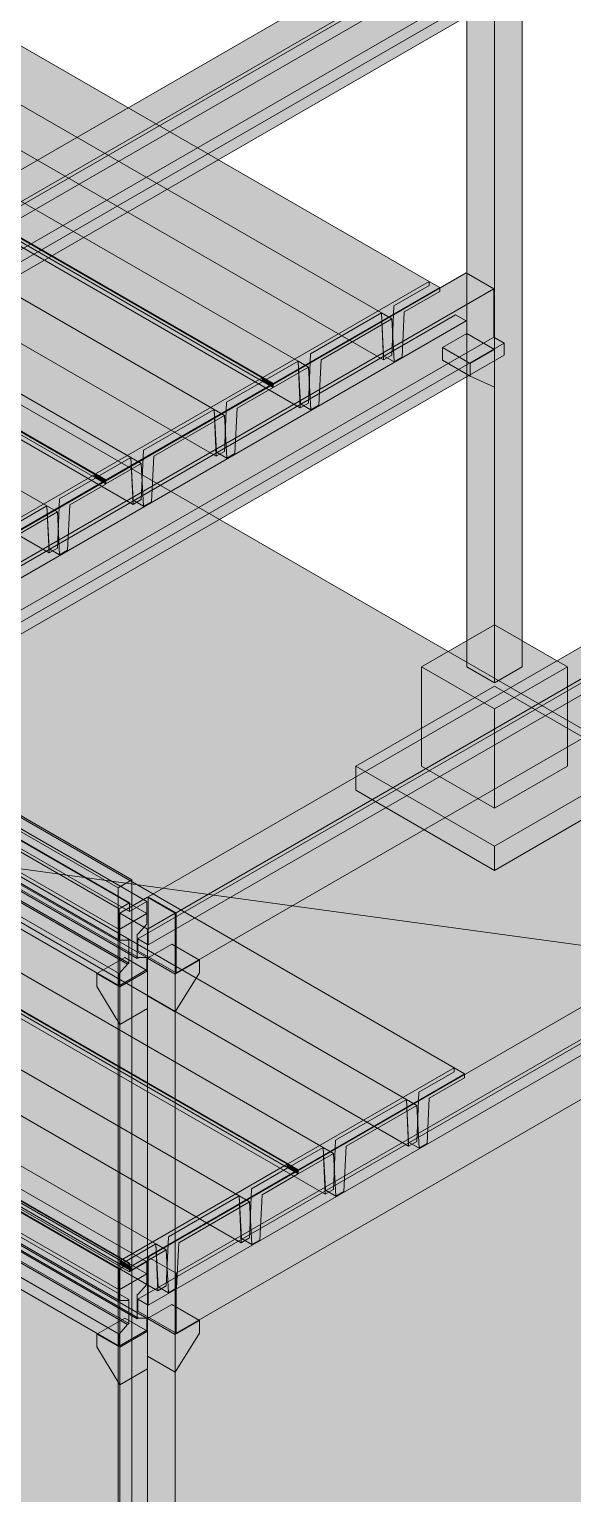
# Model space of a CAD drawing. Header units: millimetres. Extents: x 10 to 200, y 4 to 286.
# Drawn here: x 108.8 to 135.9, y 155.8 to 228.9 of the extents above; entities that cross this region are included whole.
import ezdxf

# ---------------------------------------------------------------- set-up
doc = ezdxf.new("R2010")
doc.units = ezdxf.units.MM
for name, color, linetype in [('ISO', 7, 'Continuous'), ('ISO-RELLENO', 9, 'Continuous'), ('REFERENCIAS', 7, 'Continuous')]:
    doc.layers.add(name, color=color, linetype=linetype)

msp = doc.modelspace()

# ---------------------------------------------------------------- hatches: boundary and pattern name
at = {"layer": 'ISO-RELLENO', "true_color": 0xccc5b6}
h = msp.add_hatch(color=256, dxfattribs=at)
h.dxf.hatch_style = 1
h.paths.add_polyline_path([(96.578, 234.87), (88.264, 230.07), (120.411, 211.51), (128.725, 216.31)])
at = {"layer": 'ISO-RELLENO', "true_color": 0xa6b89e}
h = msp.add_hatch(color=256, dxfattribs=at)
h.dxf.hatch_style = 1
h.paths.add_polyline_path([(131.946, 233.93), (130.56, 234.73), (80.054, 205.57), (81.44, 204.77)])
at = {"layer": 'ISO-RELLENO', "true_color": 0xa4a9ae}
h = msp.add_hatch(color=256, dxfattribs=at)
h.dxf.hatch_style = 1
h.paths.add_polyline_path([(130.595, 197.05), (131.981, 196.25), (131.981, 233.95), (130.595, 234.75)])
at = {"layer": 'ISO-RELLENO', "true_color": 0x797d80}
h = msp.add_hatch(color=256, dxfattribs=at)
h.dxf.hatch_style = 1
h.paths.add_polyline_path([(131.981, 196.25), (133.366, 197.05), (133.366, 234.75), (131.981, 233.95)])
at = {"layer": 'ISO-RELLENO', "true_color": 0x727f6d}
h = msp.add_hatch(color=256, dxfattribs=at)
h.dxf.hatch_style = 1
h.paths.add_polyline_path([(131.946, 231.53), (131.946, 233.93), (81.44, 204.77), (81.44, 202.37)])
at = {"layer": 'ISO-RELLENO', "true_color": 0xa6b89e}
h = msp.add_hatch(color=256, dxfattribs=at)
h.dxf.hatch_style = 1
h.paths.add_polyline_path([(130.56, 232.33), (130.041, 232.63), (79.534, 203.47), (80.054, 203.17)])
at = {"layer": 'ISO-RELLENO', "true_color": 0xbbb5a7}
h = msp.add_hatch(color=256, dxfattribs=at)
h.dxf.hatch_style = 1
h.paths.add_polyline_path([(94.187, 233.29), (94.291, 230.95), (126.438, 212.39), (126.334, 214.73)])
at = {"layer": 'ISO-RELLENO', "true_color": 0xa6b89e}
h = msp.add_hatch(color=256, dxfattribs=at)
h.dxf.hatch_style = 1
h.paths.add_polyline_path([(132.466, 231.23), (131.946, 231.53), (81.44, 202.37), (81.959, 202.07)])
at = {"layer": 'ISO-RELLENO', "true_color": 0x727f6d}
h = msp.add_hatch(color=256, dxfattribs=at)
h.dxf.hatch_style = 1
h.paths.add_polyline_path([(132.466, 230.63), (132.466, 231.23), (81.959, 202.07), (81.959, 201.47)])
at = {"layer": 'ISO-RELLENO', "true_color": 0xbbb5a7}
h = msp.add_hatch(color=256, dxfattribs=at)
h.dxf.hatch_style = 1
h.paths.add_polyline_path([(90.03, 230.89), (90.134, 228.55), (122.281, 209.99), (122.177, 212.33)])
at = {"layer": 'ISO-RELLENO', "true_color": 0xccc5b6}
h = msp.add_hatch(color=256, dxfattribs=at)
h.dxf.hatch_style = 1
h.paths.add_polyline_path([(88.229, 230.05), (79.915, 225.25), (112.062, 206.69), (120.376, 211.49)])
at = {"layer": 'ISO-RELLENO', "true_color": 0xbeb8aa}
h = msp.add_hatch(color=256, dxfattribs=at)
h.dxf.hatch_style = 1
h.paths.add_polyline_path([(88.264, 230.07), (88.264, 229.87), (120.411, 211.31), (120.411, 211.51)])
at = {"layer": 'ISO-RELLENO', "true_color": 0xbbb5a7}
h = msp.add_hatch(color=256, dxfattribs=at)
h.dxf.hatch_style = 1
h.paths.add_polyline_path([(85.839, 228.47), (85.943, 226.13), (118.09, 207.57), (117.986, 209.91)])
h = msp.add_hatch(color=256, dxfattribs=at)
h.dxf.hatch_style = 1
h.paths.add_polyline_path([(81.682, 226.07), (81.786, 223.73), (113.933, 205.17), (113.829, 207.51)])
at = {"layer": 'ISO-RELLENO', "true_color": 0xccc5b6}
h = msp.add_hatch(color=256, dxfattribs=at)
h.dxf.hatch_style = 1
h.paths.add_polyline_path([(79.881, 225.23), (71.567, 220.43), (103.714, 201.87), (112.028, 206.67)])
at = {"layer": 'ISO-RELLENO', "true_color": 0xbeb8aa}
h = msp.add_hatch(color=256, dxfattribs=at)
h.dxf.hatch_style = 1
h.paths.add_polyline_path([(79.915, 225.25), (79.915, 225.05), (112.062, 206.49), (112.062, 206.69)])
at = {"layer": 'ISO-RELLENO', "true_color": 0xbbb5a7}
h = msp.add_hatch(color=256, dxfattribs=at)
h.dxf.hatch_style = 1
h.paths.add_polyline_path([(77.49, 223.65), (77.594, 221.31), (109.741, 202.75), (109.637, 205.09)])
at = {"layer": 'ISO-RELLENO', "true_color": 0xa6b89e}
h = msp.add_hatch(color=256, dxfattribs=at)
h.dxf.hatch_style = 1
h.paths.add_polyline_path([(131.946, 215.93), (130.56, 216.73), (80.054, 187.57), (81.44, 186.77)])
at = {"layer": 'ISO-RELLENO', "true_color": 0xd6d1c7}
h = msp.add_hatch(color=256, dxfattribs=at)
h.dxf.hatch_style = 1
h.paths.add_polyline_path([(34.986, 180.49), (114.66, 134.49), (177.014, 170.49), (97.34, 216.49)])
at = {"layer": 'ISO-RELLENO', "true_color": 0x727f6d}
h = msp.add_hatch(color=256, dxfattribs=at)
h.dxf.hatch_style = 1
h.paths.add_polyline_path([(131.946, 213.53), (131.946, 215.93), (81.44, 186.77), (81.44, 184.37)])
at = {"layer": 'ISO-RELLENO', "true_color": 0x8c887d}
h = msp.add_hatch(color=256, dxfattribs=at)
h.dxf.hatch_style = 1
h.paths.add_polyline_path([(120.411, 211.31), (122.177, 212.33), (122.281, 209.99), (122.697, 210.23), (122.801, 212.69), (126.334, 214.73), (126.438, 212.39), (126.854, 212.63), (126.958, 215.09), (128.725, 216.11), (128.725, 216.31), (120.411, 211.51)])
at = {"layer": 'ISO-RELLENO', "true_color": 0xccc5b6}
h = msp.add_hatch(color=256, dxfattribs=at)
h.dxf.hatch_style = 1
h.paths.add_polyline_path([(128.725, 216.31), (120.411, 211.51), (120.93, 211.21), (129.244, 216.01)])
at = {"layer": 'ISO-RELLENO', "true_color": 0x8c887d}
h = msp.add_hatch(color=256, dxfattribs=at)
h.dxf.hatch_style = 1
h.paths.add_polyline_path([(120.93, 211.01), (122.697, 212.03), (122.81, 209.895), (123.208, 210.125), (123.321, 212.39), (126.854, 214.43), (126.966, 212.295), (127.365, 212.525), (127.477, 214.79), (129.244, 215.81), (129.244, 216.01), (120.93, 211.21)])
at = {"layer": 'ISO-RELLENO', "true_color": 0xa6b89e}
h = msp.add_hatch(color=256, dxfattribs=at)
h.dxf.hatch_style = 1
h.paths.add_polyline_path([(130.56, 214.33), (130.041, 214.63), (79.534, 185.47), (80.054, 185.17)])
h = msp.add_hatch(color=256, dxfattribs=at)
h.dxf.hatch_style = 1
h.paths.add_polyline_path([(166.587, 213.93), (165.201, 214.73), (114.695, 185.57), (116.081, 184.77)])
at = {"layer": 'ISO-RELLENO', "true_color": 0xbbb5a7}
h = msp.add_hatch(color=256, dxfattribs=at)
h.dxf.hatch_style = 1
h.paths.add_polyline_path([(126.334, 214.73), (126.447, 212.595), (126.966, 212.295), (126.854, 214.43)])
at = {"layer": 'ISO-RELLENO', "true_color": 0x727f6d}
h = msp.add_hatch(color=256, dxfattribs=at)
h.dxf.hatch_style = 1
h.paths.add_polyline_path([(166.587, 210.93), (166.587, 213.93), (116.081, 184.77), (116.081, 181.77)])
at = {"layer": 'ISO-RELLENO', "true_color": 0xb0b5bb}
h = msp.add_hatch(color=256, dxfattribs=at)
h.dxf.hatch_style = 1
h.paths.add_polyline_path([(130.595, 213.71), (129.383, 213.01), (130.768, 212.21), (131.981, 212.91)])
at = {"layer": 'ISO-RELLENO', "true_color": 0xa6b89e}
h = msp.add_hatch(color=256, dxfattribs=at)
h.dxf.hatch_style = 1
h.paths.add_polyline_path([(132.466, 213.23), (131.946, 213.53), (81.44, 184.37), (81.959, 184.07)])
at = {"layer": 'ISO-RELLENO', "true_color": 0x727f6d}
h = msp.add_hatch(color=256, dxfattribs=at)
h.dxf.hatch_style = 1
h.paths.add_polyline_path([(132.466, 212.63), (132.466, 213.23), (81.959, 184.07), (81.959, 183.47)])
at = {"layer": 'ISO-RELLENO', "true_color": 0xa4a9ae}
h = msp.add_hatch(color=256, dxfattribs=at)
h.dxf.hatch_style = 1
h.paths.add_polyline_path([(129.383, 213.01), (129.383, 212.37), (130.768, 211.57), (130.768, 212.21)])
at = {"layer": 'ISO-RELLENO', "true_color": 0x797d80}
h = msp.add_hatch(color=256, dxfattribs=at)
h.dxf.hatch_style = 1
h.paths.add_polyline_path([(131.981, 212.91), (130.768, 212.21), (130.768, 211.57), (131.981, 211.03)])
at = {"layer": 'ISO-RELLENO', "true_color": 0xa6b89e}
h = msp.add_hatch(color=256, dxfattribs=at)
h.dxf.hatch_style = 1
h.paths.add_polyline_path([(165.201, 212.33), (164.682, 212.63), (114.175, 183.47), (114.695, 183.17)])
at = {"layer": 'ISO-RELLENO', "true_color": 0xbbb5a7}
h = msp.add_hatch(color=256, dxfattribs=at)
h.dxf.hatch_style = 1
h.paths.add_polyline_path([(122.177, 212.33), (122.29, 210.195), (122.81, 209.895), (122.697, 212.03)])
at = {"layer": 'ISO-RELLENO', "true_color": 0x8c887d}
h = msp.add_hatch(color=256, dxfattribs=at)
h.dxf.hatch_style = 1
h.paths.add_polyline_path([(112.062, 206.49), (113.829, 207.51), (113.933, 205.17), (114.348, 205.41), (114.452, 207.87), (117.986, 209.91), (118.09, 207.57), (118.505, 207.81), (118.609, 210.27), (120.376, 211.29), (120.376, 211.49), (112.062, 206.69)])
at = {"layer": 'ISO-RELLENO', "true_color": 0xccc5b6}
h = msp.add_hatch(color=256, dxfattribs=at)
h.dxf.hatch_style = 1
h.paths.add_polyline_path([(120.376, 211.49), (112.062, 206.69), (112.582, 206.39), (120.896, 211.19)])
at = {"layer": 'ISO-RELLENO', "true_color": 0xbeb8aa}
h = msp.add_hatch(color=256, dxfattribs=at)
h.dxf.hatch_style = 1
h.paths.add_polyline_path([(120.411, 211.51), (120.411, 211.31), (120.93, 211.01), (120.93, 211.21)])
at = {"layer": 'ISO-RELLENO', "true_color": 0x8c887d}
h = msp.add_hatch(color=256, dxfattribs=at)
h.dxf.hatch_style = 1
h.paths.add_polyline_path([(112.582, 206.19), (114.348, 207.21), (114.461, 205.075), (114.859, 205.305), (114.972, 207.57), (118.505, 209.61), (118.618, 207.475), (119.016, 207.705), (119.129, 209.97), (120.896, 210.99), (120.896, 211.19), (112.582, 206.39)])
at = {"layer": 'ISO-RELLENO', "true_color": 0xbbb5a7}
h = msp.add_hatch(color=256, dxfattribs=at)
h.dxf.hatch_style = 1
h.paths.add_polyline_path([(117.986, 209.91), (118.098, 207.775), (118.618, 207.475), (118.505, 209.61)])
h = msp.add_hatch(color=256, dxfattribs=at)
h.dxf.hatch_style = 1
h.paths.add_polyline_path([(113.829, 207.51), (113.941, 205.375), (114.461, 205.075), (114.348, 207.21)])
at = {"layer": 'ISO-RELLENO', "true_color": 0x8c887d}
h = msp.add_hatch(color=256, dxfattribs=at)
h.dxf.hatch_style = 1
h.paths.add_polyline_path([(103.714, 201.67), (105.48, 202.69), (105.584, 200.35), (106, 200.59), (106.104, 203.05), (109.637, 205.09), (109.741, 202.75), (110.157, 202.99), (110.261, 205.45), (112.028, 206.47), (112.028, 206.67), (103.714, 201.87)])
at = {"layer": 'ISO-RELLENO', "true_color": 0xccc5b6}
h = msp.add_hatch(color=256, dxfattribs=at)
h.dxf.hatch_style = 1
h.paths.add_polyline_path([(112.028, 206.67), (103.714, 201.87), (104.233, 201.57), (112.547, 206.37)])
at = {"layer": 'ISO-RELLENO', "true_color": 0x8c887d}
h = msp.add_hatch(color=256, dxfattribs=at)
h.dxf.hatch_style = 1
h.paths.add_polyline_path([(104.233, 201.37), (106, 202.39), (106.113, 200.255), (106.511, 200.485), (106.624, 202.75), (110.157, 204.79), (110.27, 202.655), (110.668, 202.885), (110.78, 205.15), (112.547, 206.17), (112.547, 206.37), (104.233, 201.57)])
at = {"layer": 'ISO-RELLENO', "true_color": 0xbeb8aa}
h = msp.add_hatch(color=256, dxfattribs=at)
h.dxf.hatch_style = 1
h.paths.add_polyline_path([(112.062, 206.69), (112.062, 206.49), (112.582, 206.19), (112.582, 206.39)])
at = {"layer": 'ISO-RELLENO', "true_color": 0xbbb5a7}
h = msp.add_hatch(color=256, dxfattribs=at)
h.dxf.hatch_style = 1
h.paths.add_polyline_path([(109.637, 205.09), (109.75, 202.955), (110.27, 202.655), (110.157, 204.79)])
at = {"layer": 'ISO-RELLENO', "true_color": 0xbda6a6}
h = msp.add_hatch(color=256, dxfattribs=at)
h.dxf.hatch_style = 1
h.paths.add_polyline_path([(80.573, 204.43), (80.054, 204.13), (113.24, 184.97), (113.76, 185.27)])
at = {"layer": 'ISO-RELLENO', "true_color": 0xb19b9b}
h = msp.add_hatch(color=256, dxfattribs=at)
h.dxf.hatch_style = 1
h.paths.add_polyline_path([(80.054, 204.13), (80.054, 203.09), (113.24, 183.93), (113.24, 184.97)])
at = {"layer": 'ISO-RELLENO', "true_color": 0xbda6a6}
h = msp.add_hatch(color=256, dxfattribs=at)
h.dxf.hatch_style = 1
h.paths.add_polyline_path([(81.44, 204.49), (80.573, 203.99), (113.76, 184.83), (114.626, 185.33)])
at = {"layer": 'ISO-RELLENO', "true_color": 0x98a9ba}
h = msp.add_hatch(color=256, dxfattribs=at)
h.dxf.hatch_style = 1
h.paths.add_polyline_path([(81.44, 203.89), (80.054, 203.09), (113.24, 183.93), (114.626, 184.73)])
at = {"layer": 'ISO-RELLENO', "true_color": 0x8e9eae}
h = msp.add_hatch(color=256, dxfattribs=at)
h.dxf.hatch_style = 1
h.paths.add_polyline_path([(80.054, 203.09), (80.054, 202.57), (113.24, 183.41), (113.24, 183.93)])
h = msp.add_hatch(color=256, dxfattribs=at)
h.dxf.hatch_style = 1
h.paths.add_polyline_path([(80.539, 202.61), (80.539, 201.41), (113.725, 182.25), (113.725, 183.45)])
at = {"layer": 'ISO-RELLENO', "true_color": 0xa3b6c8}
h = msp.add_hatch(color=256, dxfattribs=at)
h.dxf.hatch_style = 1
h.paths.add_polyline_path([(80.47, 201.37), (80.054, 200.89), (113.24, 181.73), (113.656, 182.21)])
at = {"layer": 'ISO-RELLENO', "true_color": 0x98a9ba}
h = msp.add_hatch(color=256, dxfattribs=at)
h.dxf.hatch_style = 1
h.paths.add_polyline_path([(80.539, 201.41), (80.47, 201.37), (113.656, 182.21), (113.725, 182.25)])
h = msp.add_hatch(color=256, dxfattribs=at)
h.dxf.hatch_style = 1
h.paths.add_polyline_path([(81.024, 201.69), (80.955, 201.65), (114.141, 182.49), (114.21, 182.53)])
at = {"layer": 'ISO-RELLENO', "true_color": 0x82919f}
h = msp.add_hatch(color=256, dxfattribs=at)
h.dxf.hatch_style = 1
h.paths.add_polyline_path([(81.44, 201.69), (81.024, 201.69), (114.21, 182.53), (114.626, 182.53)])
at = {"layer": 'ISO-RELLENO', "true_color": 0x8e9eae}
h = msp.add_hatch(color=256, dxfattribs=at)
h.dxf.hatch_style = 1
h.paths.add_polyline_path([(80.054, 200.89), (80.054, 200.29), (113.24, 181.13), (113.24, 181.73)])
at = {"layer": 'ISO-RELLENO', "true_color": 0xc2baaa}
h = msp.add_hatch(color=256, dxfattribs=at)
h.dxf.hatch_style = 1
h.paths.add_polyline_path([(128.343, 197.05), (131.981, 194.95), (135.618, 197.05), (131.981, 199.15)])
at = {"layer": 'ISO-RELLENO', "true_color": 0xb5ae9e}
h = msp.add_hatch(color=256, dxfattribs=at)
h.dxf.hatch_style = 1
h.paths.add_polyline_path([(128.343, 192.09), (131.981, 189.99), (131.981, 194.95), (128.343, 197.05)])
at = {"layer": 'ISO-RELLENO', "true_color": 0x858075}
h = msp.add_hatch(color=256, dxfattribs=at)
h.dxf.hatch_style = 1
h.paths.add_polyline_path([(131.981, 189.99), (135.618, 192.09), (135.618, 197.05), (131.981, 194.95)])
at = {"layer": 'ISO-RELLENO', "true_color": 0xa6b89e}
h = msp.add_hatch(color=256, dxfattribs=at)
h.dxf.hatch_style = 1
h.paths.add_polyline_path([(166.587, 195.93), (165.201, 196.73), (114.695, 167.57), (116.081, 166.77)])
at = {"layer": 'ISO-RELLENO', "true_color": 0xc2baaa}
h = msp.add_hatch(color=256, dxfattribs=at)
h.dxf.hatch_style = 1
h.paths.add_polyline_path([(125.053, 192.09), (131.981, 188.09), (138.909, 192.09), (131.981, 196.09)])
at = {"layer": 'ISO-RELLENO', "true_color": 0xccc5b6}
h = msp.add_hatch(color=256, dxfattribs=at)
h.dxf.hatch_style = 1
h.paths.add_polyline_path([(97.825, 195.59), (89.511, 190.79), (121.658, 172.23), (129.972, 177.03)])
at = {"layer": 'ISO-RELLENO', "true_color": 0x727f6d}
h = msp.add_hatch(color=256, dxfattribs=at)
h.dxf.hatch_style = 1
h.paths.add_polyline_path([(166.587, 192.93), (166.587, 195.93), (116.081, 166.77), (116.081, 163.77)])
at = {"layer": 'ISO-RELLENO', "true_color": 0xa6b89e}
h = msp.add_hatch(color=256, dxfattribs=at)
h.dxf.hatch_style = 1
h.paths.add_polyline_path([(165.201, 194.33), (164.682, 194.63), (114.175, 165.47), (114.695, 165.17)])
at = {"layer": 'ISO-RELLENO', "true_color": 0xbbb5a7}
h = msp.add_hatch(color=256, dxfattribs=at)
h.dxf.hatch_style = 1
h.paths.add_polyline_path([(95.434, 194.01), (95.538, 191.67), (127.685, 173.11), (127.581, 175.45)])
at = {"layer": 'ISO-RELLENO', "true_color": 0xb5ae9e}
h = msp.add_hatch(color=256, dxfattribs=at)
h.dxf.hatch_style = 1
h.paths.add_polyline_path([(125.053, 190.89), (131.981, 186.89), (131.981, 188.09), (125.053, 192.09)])
at = {"layer": 'ISO-RELLENO', "true_color": 0x858075}
h = msp.add_hatch(color=256, dxfattribs=at)
h.dxf.hatch_style = 1
h.paths.add_polyline_path([(131.981, 186.89), (138.909, 190.89), (138.909, 192.09), (131.981, 188.09)])
at = {"layer": 'ISO-RELLENO', "true_color": 0xbbb5a7}
h = msp.add_hatch(color=256, dxfattribs=at)
h.dxf.hatch_style = 1
h.paths.add_polyline_path([(91.278, 191.61), (91.381, 189.27), (123.528, 170.71), (123.424, 173.05)])
at = {"layer": 'ISO-RELLENO', "true_color": 0xbab3a8}
h = msp.add_hatch(color=256, dxfattribs=at)
h.dxf.hatch_style = 1
h.paths.add_polyline_path([(104.562, 191), (113.188, 186.02), (113.881, 186.42), (105.255, 191.4)])
at = {"layer": 'ISO-RELLENO', "true_color": 0xaea89d}
h = msp.add_hatch(color=256, dxfattribs=at)
h.dxf.hatch_style = 1
h.paths.add_polyline_path([(104.562, 153.08), (113.188, 148.1), (113.188, 186.02), (104.562, 191)])
at = {"layer": 'ISO-RELLENO', "true_color": 0xccc5b6}
h = msp.add_hatch(color=256, dxfattribs=at)
h.dxf.hatch_style = 1
h.paths.add_polyline_path([(89.476, 190.77), (81.162, 185.97), (113.309, 167.41), (121.623, 172.21)])
at = {"layer": 'ISO-RELLENO', "true_color": 0xbeb8aa}
h = msp.add_hatch(color=256, dxfattribs=at)
h.dxf.hatch_style = 1
h.paths.add_polyline_path([(89.511, 190.79), (89.511, 190.59), (121.658, 172.03), (121.658, 172.23)])
at = {"layer": 'ISO-RELLENO', "true_color": 0xbbb5a7}
h = msp.add_hatch(color=256, dxfattribs=at)
h.dxf.hatch_style = 1
h.paths.add_polyline_path([(87.086, 189.19), (87.19, 186.85), (119.337, 168.29), (119.233, 170.63)])
h = msp.add_hatch(color=256, dxfattribs=at)
h.dxf.hatch_style = 1
h.paths.add_polyline_path([(82.929, 186.79), (83.033, 184.45), (115.18, 165.89), (115.076, 168.23)])
at = {"layer": 'ISO-RELLENO', "true_color": 0xbda6a6}
h = msp.add_hatch(color=256, dxfattribs=at)
h.dxf.hatch_style = 1
h.paths.add_polyline_path([(80.573, 186.43), (80.054, 186.13), (113.24, 166.97), (113.76, 167.27)])
at = {"layer": 'ISO-RELLENO', "true_color": 0xb19b9b}
h = msp.add_hatch(color=256, dxfattribs=at)
h.dxf.hatch_style = 1
h.paths.add_polyline_path([(80.054, 186.13), (80.054, 185.09), (113.24, 165.93), (113.24, 166.97)])
at = {"layer": 'ISO-RELLENO', "true_color": 0x98a9ba}
h = msp.add_hatch(color=256, dxfattribs=at)
h.dxf.hatch_style = 1
h.paths.add_polyline_path([(81.44, 185.89), (80.054, 185.09), (113.24, 165.93), (114.626, 166.73)])
at = {"layer": 'ISO-RELLENO', "true_color": 0xbda6a6}
h = msp.add_hatch(color=256, dxfattribs=at)
h.dxf.hatch_style = 1
h.paths.add_polyline_path([(81.44, 186.49), (80.573, 185.99), (113.76, 166.83), (114.626, 167.33)])
at = {"layer": 'ISO-RELLENO', "true_color": 0xbeb8aa}
h = msp.add_hatch(color=256, dxfattribs=at)
h.dxf.hatch_style = 1
h.paths.add_polyline_path([(81.162, 185.97), (81.162, 185.77), (113.309, 167.21), (113.309, 167.41)])
at = {"layer": 'ISO-RELLENO', "true_color": 0x807c73}
h = msp.add_hatch(color=256, dxfattribs=at)
h.dxf.hatch_style = 1
h.paths.add_polyline_path([(113.188, 148.1), (113.881, 148.5), (113.881, 186.42), (113.188, 186.02)])
at = {"layer": 'ISO-RELLENO', "true_color": 0x8e9eae}
h = msp.add_hatch(color=256, dxfattribs=at)
h.dxf.hatch_style = 1
h.paths.add_polyline_path([(80.054, 185.09), (80.054, 184.57), (113.24, 165.41), (113.24, 165.93)])
at = {"layer": 'ISO-RELLENO', "true_color": 0x827272}
h = msp.add_hatch(color=256, dxfattribs=at)
h.dxf.hatch_style = 1
h.paths.add_polyline_path([(113.24, 183.93), (114.626, 184.73), (114.626, 185.33), (113.76, 184.83), (113.76, 185.27), (113.24, 184.97)])
at = {"layer": 'ISO-RELLENO', "true_color": 0xb0b5bb}
h = msp.add_hatch(color=256, dxfattribs=at)
h.dxf.hatch_style = 1
h.paths.add_polyline_path([(113.275, 184.75), (114.66, 183.95), (116.046, 184.75), (114.66, 185.55)])
at = {"layer": 'ISO-RELLENO', "true_color": 0x9bac93}
h = msp.add_hatch(color=256, dxfattribs=at)
h.dxf.hatch_style = 1
h.paths.add_polyline_path([(114.175, 182.87), (116.081, 181.77), (116.081, 184.77), (114.695, 185.57), (114.695, 183.17), (114.175, 183.47)])
at = {"layer": 'ISO-RELLENO', "true_color": 0x8e9eae}
h = msp.add_hatch(color=256, dxfattribs=at)
h.dxf.hatch_style = 1
h.paths.add_polyline_path([(80.539, 184.61), (80.539, 183.41), (113.725, 164.25), (113.725, 165.45)])
at = {"layer": 'ISO-RELLENO', "true_color": 0x687480}
h = msp.add_hatch(color=256, dxfattribs=at)
h.dxf.hatch_style = 1
h.paths.add_polyline_path([(113.24, 181.13), (114.626, 181.93), (114.626, 182.53), (114.21, 182.53), (114.141, 182.49), (114.141, 183.69), (114.21, 183.73), (114.626, 184.21), (114.626, 184.73), (113.24, 183.93), (113.24, 183.41), (113.656, 183.41), (113.725, 183.45), (113.725, 182.25), (113.656, 182.21), (113.24, 181.73)])
at = {"layer": 'ISO-RELLENO', "true_color": 0xa4a9ae}
h = msp.add_hatch(color=256, dxfattribs=at)
h.dxf.hatch_style = 1
h.paths.add_polyline_path([(113.275, 147.05), (114.66, 146.25), (114.66, 183.95), (113.275, 184.75)])
at = {"layer": 'ISO-RELLENO', "true_color": 0x797d80}
h = msp.add_hatch(color=256, dxfattribs=at)
h.dxf.hatch_style = 1
h.paths.add_polyline_path([(114.66, 146.25), (116.046, 147.05), (116.046, 184.75), (114.66, 183.95)])
at = {"layer": 'ISO-RELLENO', "true_color": 0x98a9ba}
h = msp.add_hatch(color=256, dxfattribs=at)
h.dxf.hatch_style = 1
h.paths.add_polyline_path([(81.024, 183.69), (80.955, 183.65), (114.141, 164.49), (114.21, 164.53)])
at = {"layer": 'ISO-RELLENO', "true_color": 0x82919f}
h = msp.add_hatch(color=256, dxfattribs=at)
h.dxf.hatch_style = 1
h.paths.add_polyline_path([(81.44, 183.69), (81.024, 183.69), (114.21, 164.53), (114.626, 164.53)])
at = {"layer": 'ISO-RELLENO', "true_color": 0xa3b6c8}
h = msp.add_hatch(color=256, dxfattribs=at)
h.dxf.hatch_style = 1
h.paths.add_polyline_path([(80.47, 183.37), (80.054, 182.89), (113.24, 163.73), (113.656, 164.21)])
at = {"layer": 'ISO-RELLENO', "true_color": 0x8e9eae}
h = msp.add_hatch(color=256, dxfattribs=at)
h.dxf.hatch_style = 1
h.paths.add_polyline_path([(80.054, 182.89), (80.054, 182.29), (113.24, 163.13), (113.24, 163.73)])
at = {"layer": 'ISO-RELLENO', "true_color": 0x98a9ba}
h = msp.add_hatch(color=256, dxfattribs=at)
h.dxf.hatch_style = 1
h.paths.add_polyline_path([(80.539, 183.41), (80.47, 183.37), (113.656, 164.21), (113.725, 164.25)])
at = {"layer": 'ISO-RELLENO', "true_color": 0xb0b5bb}
h = msp.add_hatch(color=256, dxfattribs=at)
h.dxf.hatch_style = 1
h.paths.add_polyline_path([(115.873, 183.21), (114.66, 182.51), (116.046, 181.71), (117.258, 182.41)])
h = msp.add_hatch(color=256, dxfattribs=at)
h.dxf.hatch_style = 1
h.paths.add_polyline_path([(114.66, 181.87), (113.517, 182.53), (112.131, 181.73), (113.275, 181.07)])
at = {"layer": 'ISO-RELLENO', "true_color": 0xa4a9ae}
h = msp.add_hatch(color=256, dxfattribs=at)
h.dxf.hatch_style = 1
h.paths.add_polyline_path([(114.66, 182.51), (114.66, 180.63), (116.046, 179.83), (116.046, 181.71)])
at = {"layer": 'ISO-RELLENO', "true_color": 0x797d80}
h = msp.add_hatch(color=256, dxfattribs=at)
h.dxf.hatch_style = 1
h.paths.add_polyline_path([(116.046, 179.83), (117.258, 181.77), (117.258, 182.41), (116.046, 181.71)])
at = {"layer": 'ISO-RELLENO', "true_color": 0xa4a9ae}
h = msp.add_hatch(color=256, dxfattribs=at)
h.dxf.hatch_style = 1
h.paths.add_polyline_path([(113.275, 181.07), (112.131, 181.73), (112.131, 181.09), (113.275, 179.19)])
at = {"layer": 'ISO-RELLENO', "true_color": 0x797d80}
h = msp.add_hatch(color=256, dxfattribs=at)
h.dxf.hatch_style = 1
h.paths.add_polyline_path([(114.66, 179.99), (114.66, 181.87), (113.275, 181.07), (113.275, 179.19)])
at = {"layer": 'ISO-RELLENO', "true_color": 0x8c887d}
h = msp.add_hatch(color=256, dxfattribs=at)
h.dxf.hatch_style = 1
h.paths.add_polyline_path([(121.658, 172.03), (123.424, 173.05), (123.528, 170.71), (123.944, 170.95), (124.048, 173.41), (127.581, 175.45), (127.685, 173.11), (128.101, 173.35), (128.205, 175.81), (129.972, 176.83), (129.972, 177.03), (121.658, 172.23)])
at = {"layer": 'ISO-RELLENO', "true_color": 0xccc5b6}
h = msp.add_hatch(color=256, dxfattribs=at)
h.dxf.hatch_style = 1
h.paths.add_polyline_path([(129.972, 177.03), (121.658, 172.23), (122.177, 171.93), (130.491, 176.73)])
at = {"layer": 'ISO-RELLENO', "true_color": 0x8c887d}
h = msp.add_hatch(color=256, dxfattribs=at)
h.dxf.hatch_style = 1
h.paths.add_polyline_path([(122.177, 171.73), (123.944, 172.75), (124.057, 170.615), (124.455, 170.845), (124.568, 173.11), (128.101, 175.15), (128.214, 173.015), (128.612, 173.245), (128.725, 175.51), (130.491, 176.53), (130.491, 176.73), (122.177, 171.93)])
at = {"layer": 'ISO-RELLENO', "true_color": 0xbbb5a7}
h = msp.add_hatch(color=256, dxfattribs=at)
h.dxf.hatch_style = 1
h.paths.add_polyline_path([(127.581, 175.45), (127.694, 173.315), (128.214, 173.015), (128.101, 175.15)])
h = msp.add_hatch(color=256, dxfattribs=at)
h.dxf.hatch_style = 1
h.paths.add_polyline_path([(123.424, 173.05), (123.537, 170.915), (124.057, 170.615), (123.944, 172.75)])
at = {"layer": 'ISO-RELLENO', "true_color": 0x8c887d}
h = msp.add_hatch(color=256, dxfattribs=at)
h.dxf.hatch_style = 1
h.paths.add_polyline_path([(113.309, 167.21), (115.076, 168.23), (115.18, 165.89), (115.596, 166.13), (115.699, 168.59), (119.233, 170.63), (119.337, 168.29), (119.752, 168.53), (119.856, 170.99), (121.623, 172.01), (121.623, 172.21), (113.309, 167.41)])
at = {"layer": 'ISO-RELLENO', "true_color": 0xccc5b6}
h = msp.add_hatch(color=256, dxfattribs=at)
h.dxf.hatch_style = 1
h.paths.add_polyline_path([(121.623, 172.21), (113.309, 167.41), (113.829, 167.11), (122.143, 171.91)])
at = {"layer": 'ISO-RELLENO', "true_color": 0x8c887d}
h = msp.add_hatch(color=256, dxfattribs=at)
h.dxf.hatch_style = 1
h.paths.add_polyline_path([(113.829, 166.91), (115.596, 167.93), (115.708, 165.795), (116.107, 166.025), (116.219, 168.29), (119.752, 170.33), (119.865, 168.195), (120.263, 168.425), (120.376, 170.69), (122.143, 171.71), (122.143, 171.91), (113.829, 167.11)])
at = {"layer": 'ISO-RELLENO', "true_color": 0xbeb8aa}
h = msp.add_hatch(color=256, dxfattribs=at)
h.dxf.hatch_style = 1
h.paths.add_polyline_path([(121.658, 172.23), (121.658, 172.03), (122.177, 171.73), (122.177, 171.93)])
at = {"layer": 'ISO-RELLENO', "true_color": 0xbbb5a7}
h = msp.add_hatch(color=256, dxfattribs=at)
h.dxf.hatch_style = 1
h.paths.add_polyline_path([(119.233, 170.63), (119.345, 168.495), (119.865, 168.195), (119.752, 170.33)])
at = {"layer": 'ISO-RELLENO', "true_color": 0x9bac93}
h = msp.add_hatch(color=256, dxfattribs=at)
h.dxf.hatch_style = 1
h.paths.add_polyline_path([(114.175, 164.87), (116.081, 163.77), (116.081, 166.77), (114.695, 167.57), (114.695, 165.17), (114.175, 165.47)])
at = {"layer": 'ISO-RELLENO', "true_color": 0xbbb5a7}
h = msp.add_hatch(color=256, dxfattribs=at)
h.dxf.hatch_style = 1
h.paths.add_polyline_path([(115.076, 168.23), (115.189, 166.095), (115.708, 165.795), (115.596, 167.93)])
at = {"layer": 'ISO-RELLENO', "true_color": 0x827272}
h = msp.add_hatch(color=256, dxfattribs=at)
h.dxf.hatch_style = 1
h.paths.add_polyline_path([(113.24, 165.93), (114.626, 166.73), (114.626, 167.33), (113.76, 166.83), (113.76, 167.27), (113.24, 166.97)])
at = {"layer": 'ISO-RELLENO', "true_color": 0xbeb8aa}
h = msp.add_hatch(color=256, dxfattribs=at)
h.dxf.hatch_style = 1
h.paths.add_polyline_path([(113.309, 167.41), (113.309, 167.21), (113.829, 166.91), (113.829, 167.11)])
at = {"layer": 'ISO-RELLENO', "true_color": 0x687480}
h = msp.add_hatch(color=256, dxfattribs=at)
h.dxf.hatch_style = 1
h.paths.add_polyline_path([(113.24, 163.13), (114.626, 163.93), (114.626, 164.53), (114.21, 164.53), (114.141, 164.49), (114.141, 165.69), (114.21, 165.73), (114.626, 166.21), (114.626, 166.73), (113.24, 165.93), (113.24, 165.41), (113.656, 165.41), (113.725, 165.45), (113.725, 164.25), (113.656, 164.21), (113.24, 163.73)])
at = {"layer": 'ISO-RELLENO', "true_color": 0xb0b5bb}
h = msp.add_hatch(color=256, dxfattribs=at)
h.dxf.hatch_style = 1
h.paths.add_polyline_path([(115.873, 165.21), (114.66, 164.51), (116.046, 163.71), (117.258, 164.41)])
h = msp.add_hatch(color=256, dxfattribs=at)
h.dxf.hatch_style = 1
h.paths.add_polyline_path([(114.66, 163.87), (113.517, 164.53), (112.131, 163.73), (113.275, 163.07)])
at = {"layer": 'ISO-RELLENO', "true_color": 0x797d80}
h = msp.add_hatch(color=256, dxfattribs=at)
h.dxf.hatch_style = 1
h.paths.add_polyline_path([(114.66, 161.99), (114.66, 163.87), (113.275, 163.07), (113.275, 161.19)])
at = {"layer": 'ISO-RELLENO', "true_color": 0xa4a9ae}
h = msp.add_hatch(color=256, dxfattribs=at)
h.dxf.hatch_style = 1
h.paths.add_polyline_path([(114.66, 164.51), (114.66, 162.63), (116.046, 161.83), (116.046, 163.71)])
at = {"layer": 'ISO-RELLENO', "true_color": 0x797d80}
h = msp.add_hatch(color=256, dxfattribs=at)
h.dxf.hatch_style = 1
h.paths.add_polyline_path([(116.046, 161.83), (117.258, 163.77), (117.258, 164.41), (116.046, 163.71)])
at = {"layer": 'ISO-RELLENO', "true_color": 0xa4a9ae}
h = msp.add_hatch(color=256, dxfattribs=at)
h.dxf.hatch_style = 1
h.paths.add_polyline_path([(113.275, 163.07), (112.131, 163.73), (112.131, 163.09), (113.275, 161.19)])

# ---------------------------------------------------------------- linework, layer by layer
at = {"layer": 'ISO', "lineweight": 18}
for points in [[(96.578, 234.87), (88.264, 230.07), (120.411, 211.51), (128.725, 216.31)], [(131.946, 233.93), (130.56, 234.73), (80.054, 205.57), (81.44, 204.77)], [(130.595, 197.05), (131.981, 196.25), (131.981, 233.95), (130.595, 234.75)], [(131.981, 196.25), (133.366, 197.05), (133.366, 234.75), (131.981, 233.95)], [(131.946, 231.53), (131.946, 233.93), (81.44, 204.77), (81.44, 202.37)], [(130.56, 232.33), (130.041, 232.63), (79.534, 203.47), (80.054, 203.17)], [(94.187, 233.29), (94.291, 230.95), (126.438, 212.39), (126.334, 214.73)], [(132.466, 231.23), (131.946, 231.53), (81.44, 202.37), (81.959, 202.07)], [(132.466, 230.63), (132.466, 231.23), (81.959, 202.07), (81.959, 201.47)], [(90.03, 230.89), (90.134, 228.55), (122.281, 209.99), (122.177, 212.33)], [(88.229, 230.05), (79.915, 225.25), (112.062, 206.69), (120.376, 211.49)], [(88.264, 230.07), (88.264, 229.87), (120.411, 211.31), (120.411, 211.51)], [(85.839, 228.47), (85.943, 226.13), (118.09, 207.57), (117.986, 209.91)], [(81.682, 226.07), (81.786, 223.73), (113.933, 205.17), (113.829, 207.51)], [(79.881, 225.23), (71.567, 220.43), (103.714, 201.87), (112.028, 206.67)], [(79.915, 225.25), (79.915, 225.05), (112.062, 206.49), (112.062, 206.69)], [(77.49, 223.65), (77.594, 221.31), (109.741, 202.75), (109.637, 205.09)], [(131.946, 215.93), (130.56, 216.73), (80.054, 187.57), (81.44, 186.77)], [(131.946, 213.53), (131.946, 215.93), (81.44, 186.77), (81.44, 184.37)], [(120.411, 211.31), (122.177, 212.33), (122.281, 209.99), (122.697, 210.23), (122.801, 212.69), (126.334, 214.73), (126.438, 212.39), (126.854, 212.63), (126.958, 215.09), (128.725, 216.11), (128.725, 216.31), (120.411, 211.51)], [(128.725, 216.31), (120.411, 211.51), (120.93, 211.21), (129.244, 216.01)], [(120.93, 211.01), (122.697, 212.03), (122.81, 209.895), (123.208, 210.125), (123.321, 212.39), (126.854, 214.43), (126.966, 212.295), (127.365, 212.525), (127.477, 214.79), (129.244, 215.81), (129.244, 216.01), (120.93, 211.21)], [(130.56, 214.33), (130.041, 214.63), (79.534, 185.47), (80.054, 185.17)], [(166.587, 213.93), (165.201, 214.73), (114.695, 185.57), (116.081, 184.77)], [(126.334, 214.73), (126.447, 212.595), (126.966, 212.295), (126.854, 214.43)], [(166.587, 210.93), (166.587, 213.93), (116.081, 184.77), (116.081, 181.77)], [(130.595, 213.71), (129.383, 213.01), (130.768, 212.21), (131.981, 212.91)], [(132.466, 213.23), (131.946, 213.53), (81.44, 184.37), (81.959, 184.07)], [(132.466, 212.63), (132.466, 213.23), (81.959, 184.07), (81.959, 183.47)], [(129.383, 213.01), (129.383, 212.37), (130.768, 211.57), (130.768, 212.21)], [(131.981, 212.91), (130.768, 212.21), (130.768, 211.57), (131.981, 211.03)], [(165.201, 212.33), (164.682, 212.63), (114.175, 183.47), (114.695, 183.17)], [(122.177, 212.33), (122.29, 210.195), (122.81, 209.895), (122.697, 212.03)], [(112.062, 206.49), (113.829, 207.51), (113.933, 205.17), (114.348, 205.41), (114.452, 207.87), (117.986, 209.91), (118.09, 207.57), (118.505, 207.81), (118.609, 210.27), (120.376, 211.29), (120.376, 211.49), (112.062, 206.69)], [(120.376, 211.49), (112.062, 206.69), (112.582, 206.39), (120.896, 211.19)], [(120.411, 211.51), (120.411, 211.31), (120.93, 211.01), (120.93, 211.21)], [(112.582, 206.19), (114.348, 207.21), (114.461, 205.075), (114.859, 205.305), (114.972, 207.57), (118.505, 209.61), (118.618, 207.475), (119.016, 207.705), (119.129, 209.97), (120.896, 210.99), (120.896, 211.19), (112.582, 206.39)], [(117.986, 209.91), (118.098, 207.775), (118.618, 207.475), (118.505, 209.61)], [(113.829, 207.51), (113.941, 205.375), (114.461, 205.075), (114.348, 207.21)], [(103.714, 201.67), (105.48, 202.69), (105.584, 200.35), (106, 200.59), (106.104, 203.05), (109.637, 205.09), (109.741, 202.75), (110.157, 202.99), (110.261, 205.45), (112.028, 206.47), (112.028, 206.67), (103.714, 201.87)], [(112.028, 206.67), (103.714, 201.87), (104.233, 201.57), (112.547, 206.37)], [(104.233, 201.37), (106, 202.39), (106.113, 200.255), (106.511, 200.485), (106.624, 202.75), (110.157, 204.79), (110.27, 202.655), (110.668, 202.885), (110.78, 205.15), (112.547, 206.17), (112.547, 206.37), (104.233, 201.57)], [(112.062, 206.69), (112.062, 206.49), (112.582, 206.19), (112.582, 206.39)], [(109.637, 205.09), (109.75, 202.955), (110.27, 202.655), (110.157, 204.79)], [(80.573, 204.43), (80.054, 204.13), (113.24, 184.97), (113.76, 185.27)], [(80.054, 204.13), (80.054, 203.09), (113.24, 183.93), (113.24, 184.97)], [(81.44, 204.49), (80.573, 203.99), (113.76, 184.83), (114.626, 185.33)], [(81.44, 203.89), (80.054, 203.09), (113.24, 183.93), (114.626, 184.73)], [(80.054, 203.09), (80.054, 202.57), (113.24, 183.41), (113.24, 183.93)], [(80.539, 202.61), (80.539, 201.41), (113.725, 182.25), (113.725, 183.45)], [(80.47, 201.37), (80.054, 200.89), (113.24, 181.73), (113.656, 182.21)], [(80.539, 201.41), (80.47, 201.37), (113.656, 182.21), (113.725, 182.25)], [(81.024, 201.69), (80.955, 201.65), (114.141, 182.49), (114.21, 182.53)], [(81.44, 201.69), (81.024, 201.69), (114.21, 182.53), (114.626, 182.53)], [(80.054, 200.89), (80.054, 200.29), (113.24, 181.13), (113.24, 181.73)], [(128.343, 197.05), (131.981, 194.95), (135.618, 197.05), (131.981, 199.15)], [(128.343, 192.09), (131.981, 189.99), (131.981, 194.95), (128.343, 197.05)], [(131.981, 189.99), (135.618, 192.09), (135.618, 197.05), (131.981, 194.95)], [(166.587, 195.93), (165.201, 196.73), (114.695, 167.57), (116.081, 166.77)], [(125.053, 192.09), (131.981, 188.09), (138.909, 192.09), (131.981, 196.09)], [(97.825, 195.59), (89.511, 190.79), (121.658, 172.23), (129.972, 177.03)], [(166.587, 192.93), (166.587, 195.93), (116.081, 166.77), (116.081, 163.77)], [(165.201, 194.33), (164.682, 194.63), (114.175, 165.47), (114.695, 165.17)], [(95.434, 194.01), (95.538, 191.67), (127.685, 173.11), (127.581, 175.45)], [(125.053, 190.89), (131.981, 186.89), (131.981, 188.09), (125.053, 192.09)], [(131.981, 186.89), (138.909, 190.89), (138.909, 192.09), (131.981, 188.09)], [(91.278, 191.61), (91.381, 189.27), (123.528, 170.71), (123.424, 173.05)], [(89.476, 190.77), (81.162, 185.97), (113.309, 167.41), (121.623, 172.21)], [(89.511, 190.79), (89.511, 190.59), (121.658, 172.03), (121.658, 172.23)], [(87.086, 189.19), (87.19, 186.85), (119.337, 168.29), (119.233, 170.63)], [(82.929, 186.79), (83.033, 184.45), (115.18, 165.89), (115.076, 168.23)], [(80.573, 186.43), (80.054, 186.13), (113.24, 166.97), (113.76, 167.27)], [(80.054, 186.13), (80.054, 185.09), (113.24, 165.93), (113.24, 166.97)], [(81.44, 185.89), (80.054, 185.09), (113.24, 165.93), (114.626, 166.73)], [(81.44, 186.49), (80.573, 185.99), (113.76, 166.83), (114.626, 167.33)], [(81.162, 185.97), (81.162, 185.77), (113.309, 167.21), (113.309, 167.41)], [(80.054, 185.09), (80.054, 184.57), (113.24, 165.41), (113.24, 165.93)], [(113.24, 183.93), (114.626, 184.73), (114.626, 185.33), (113.76, 184.83), (113.76, 185.27), (113.24, 184.97)], [(113.275, 184.75), (114.66, 183.95), (116.046, 184.75), (114.66, 185.55)], [(114.175, 182.87), (116.081, 181.77), (116.081, 184.77), (114.695, 185.57), (114.695, 183.17), (114.175, 183.47)], [(80.539, 184.61), (80.539, 183.41), (113.725, 164.25), (113.725, 165.45)], [(113.24, 181.13), (114.626, 181.93), (114.626, 182.53), (114.21, 182.53), (114.141, 182.49), (114.141, 183.69), (114.21, 183.73), (114.626, 184.21), (114.626, 184.73), (113.24, 183.93), (113.24, 183.41), (113.656, 183.41), (113.725, 183.45), (113.725, 182.25), (113.656, 182.21), (113.24, 181.73)], [(113.275, 147.05), (114.66, 146.25), (114.66, 183.95), (113.275, 184.75)], [(114.66, 146.25), (116.046, 147.05), (116.046, 184.75), (114.66, 183.95)], [(81.024, 183.69), (80.955, 183.65), (114.141, 164.49), (114.21, 164.53)], [(81.44, 183.69), (81.024, 183.69), (114.21, 164.53), (114.626, 164.53)], [(80.47, 183.37), (80.054, 182.89), (113.24, 163.73), (113.656, 164.21)], [(80.054, 182.89), (80.054, 182.29), (113.24, 163.13), (113.24, 163.73)], [(80.539, 183.41), (80.47, 183.37), (113.656, 164.21), (113.725, 164.25)], [(115.873, 183.21), (114.66, 182.51), (116.046, 181.71), (117.258, 182.41)], [(114.66, 181.87), (113.517, 182.53), (112.131, 181.73), (113.275, 181.07)], [(114.66, 182.51), (114.66, 180.63), (116.046, 179.83), (116.046, 181.71)], [(116.046, 179.83), (117.258, 181.77), (117.258, 182.41), (116.046, 181.71)], [(113.275, 181.07), (112.131, 181.73), (112.131, 181.09), (113.275, 179.19)], [(114.66, 179.99), (114.66, 181.87), (113.275, 181.07), (113.275, 179.19)], [(121.658, 172.03), (123.424, 173.05), (123.528, 170.71), (123.944, 170.95), (124.048, 173.41), (127.581, 175.45), (127.685, 173.11), (128.101, 173.35), (128.205, 175.81), (129.972, 176.83), (129.972, 177.03), (121.658, 172.23)], [(129.972, 177.03), (121.658, 172.23), (122.177, 171.93), (130.491, 176.73)], [(122.177, 171.73), (123.944, 172.75), (124.057, 170.615), (124.455, 170.845), (124.568, 173.11), (128.101, 175.15), (128.214, 173.015), (128.612, 173.245), (128.725, 175.51), (130.491, 176.53), (130.491, 176.73), (122.177, 171.93)], [(127.581, 175.45), (127.694, 173.315), (128.214, 173.015), (128.101, 175.15)], [(123.424, 173.05), (123.537, 170.915), (124.057, 170.615), (123.944, 172.75)], [(113.309, 167.21), (115.076, 168.23), (115.18, 165.89), (115.596, 166.13), (115.699, 168.59), (119.233, 170.63), (119.337, 168.29), (119.752, 168.53), (119.856, 170.99), (121.623, 172.01), (121.623, 172.21), (113.309, 167.41)], [(121.623, 172.21), (113.309, 167.41), (113.829, 167.11), (122.143, 171.91)], [(113.829, 166.91), (115.596, 167.93), (115.708, 165.795), (116.107, 166.025), (116.219, 168.29), (119.752, 170.33), (119.865, 168.195), (120.263, 168.425), (120.376, 170.69), (122.143, 171.71), (122.143, 171.91), (113.829, 167.11)], [(121.658, 172.23), (121.658, 172.03), (122.177, 171.73), (122.177, 171.93)], [(119.233, 170.63), (119.345, 168.495), (119.865, 168.195), (119.752, 170.33)], [(114.175, 164.87), (116.081, 163.77), (116.081, 166.77), (114.695, 167.57), (114.695, 165.17), (114.175, 165.47)], [(115.076, 168.23), (115.189, 166.095), (115.708, 165.795), (115.596, 167.93)], [(113.24, 165.93), (114.626, 166.73), (114.626, 167.33), (113.76, 166.83), (113.76, 167.27), (113.24, 166.97)], [(113.309, 167.41), (113.309, 167.21), (113.829, 166.91), (113.829, 167.11)], [(113.24, 163.13), (114.626, 163.93), (114.626, 164.53), (114.21, 164.53), (114.141, 164.49), (114.141, 165.69), (114.21, 165.73), (114.626, 166.21), (114.626, 166.73), (113.24, 165.93), (113.24, 165.41), (113.656, 165.41), (113.725, 165.45), (113.725, 164.25), (113.656, 164.21), (113.24, 163.73)], [(115.873, 165.21), (114.66, 164.51), (116.046, 163.71), (117.258, 164.41)], [(114.66, 163.87), (113.517, 164.53), (112.131, 163.73), (113.275, 163.07)], [(114.66, 161.99), (114.66, 163.87), (113.275, 163.07), (113.275, 161.19)], [(114.66, 164.51), (114.66, 162.63), (116.046, 161.83), (116.046, 163.71)], [(116.046, 161.83), (117.258, 163.77), (117.258, 164.41), (116.046, 163.71)], [(113.275, 163.07), (112.131, 163.73), (112.131, 163.09), (113.275, 161.19)]]:
    msp.add_lwpolyline(points, close=True, dxfattribs=at)
at = {"layer": 'ISO', "lineweight": 9}
msp.add_lwpolyline([(34.986, 180.49), (114.66, 134.49), (177.014, 170.49), (97.34, 216.49)], close=True, dxfattribs=at)
at = {"layer": 'ISO', "lineweight": 13}
for points in [[(104.562, 191), (113.188, 186.02), (113.881, 186.42), (105.255, 191.4)], [(104.562, 153.08), (113.188, 148.1), (113.188, 186.02), (104.562, 191)], [(113.188, 148.1), (113.881, 148.5), (113.881, 186.42), (113.188, 186.02)]]:
    msp.add_lwpolyline(points, close=True, dxfattribs=at)
at = {"layer": 'REFERENCIAS', "lineweight": 13}
msp.add_lwpolyline([(91.104, 189.31), (193.028, 175.406)], dxfattribs=at)

doc.saveas('drawing.dxf')
